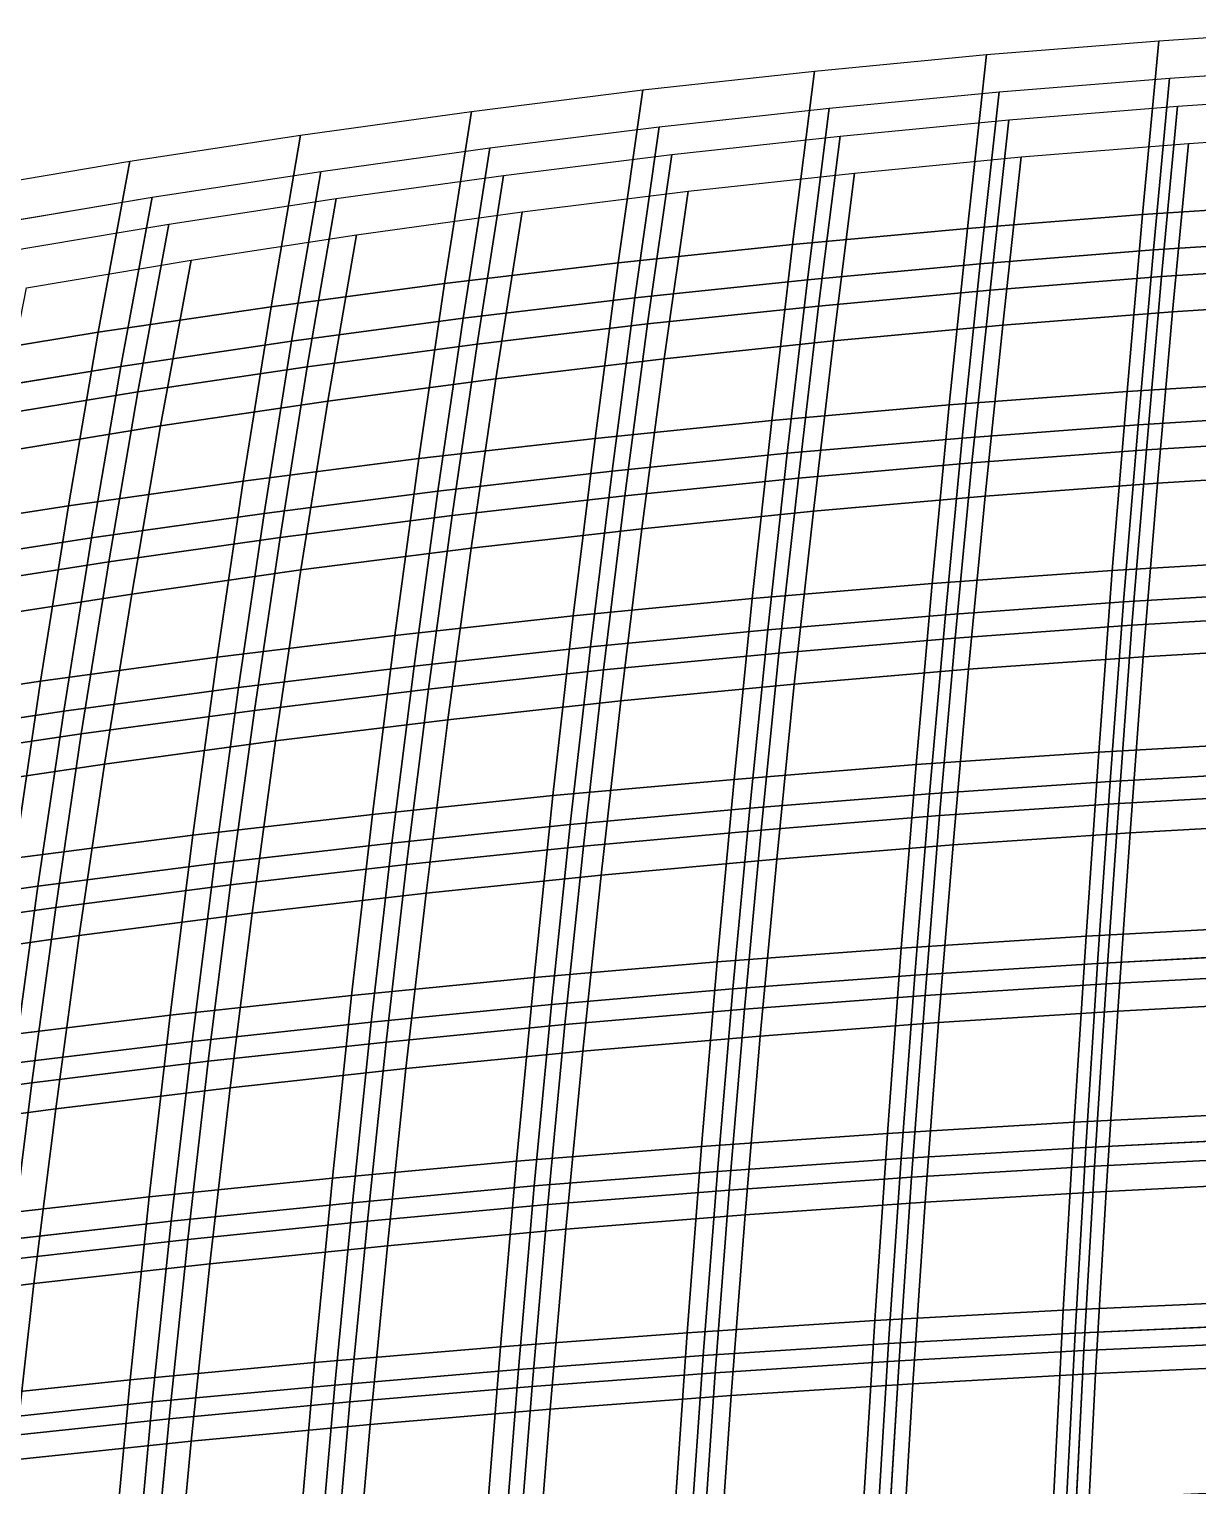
# Model space of a CAD drawing. Extents: x -19.1 to 22, y -19.1 to 19.9.
# Drawn here: x -11.25 to -4.93, y 10.13 to 18 of the extents above; entities that cross this region are included whole.
import ezdxf

# ---------------------------------------------------------------- set-up
doc = ezdxf.new("R2010")
doc.units = 0
for name, color, linetype in [('LOWERTENDONS', 7, 'CONTINUOUS'), ('TESTBASES', 7, 'CONTINUOUS'), ('UPPERTENDONS', 7, 'CONTINUOUS')]:
    doc.layers.add(name, color=color, linetype=linetype)

msp = doc.modelspace()

# ---------------------------------------------------------------- linework, layer by layer
at = {"layer": 'LOWERTENDONS'}
for p, q in [((-5.037, 17.586, 29.675), (-5.124, 16.664, 30.187)), ((-6.051, 16.591, 30.055), (-5.95, 17.512, 29.549)), ((-6.862, 17.424, 29.403), (-6.978, 16.505, 29.901)), ((-7.903, 16.408, 29.725), (-7.772, 17.325, 29.234)), ((-8.681, 17.211, 29.045), (-8.823, 16.299, 29.525)), ((-9.743, 16.176, 29.302), (-9.586, 17.086, 28.833)), ((-10.49, 16.947, 28.599), (-10.658, 16.041, 29.057)), ((-5.124, 16.664, 30.187), (-5.206, 15.727, 30.672)), ((-6.149, 15.657, 30.533), (-6.051, 16.591, 30.055)), ((-6.978, 16.505, 29.901), (-7.087, 15.575, 30.371)), ((-8.025, 15.479, 30.186), (-7.903, 16.408, 29.725)), ((-8.823, 16.299, 29.525), (-8.959, 15.372, 29.978)), ((-9.889, 15.253, 29.744), (-9.743, 16.176, 29.302)), ((-10.658, 16.041, 29.057), (-10.815, 15.122, 29.488)), ((-5.206, 15.727, 30.672), (-5.284, 14.779, 31.127)), ((-6.239, 14.71, 30.983), (-6.149, 15.657, 30.533)), ((-7.087, 15.575, 30.371), (-7.192, 14.629, 30.815)), ((-8.14, 14.538, 30.62), (-8.025, 15.479, 30.186)), ((-8.959, 15.372, 29.978), (-9.086, 14.434, 30.403)), ((-10.028, 14.318, 30.16), (-9.889, 15.253, 29.744)), ((-10.815, 15.122, 29.488), (-10.964, 14.192, 29.893)), ((-5.284, 14.779, 31.127), (-5.355, 13.816, 31.554)), ((-6.324, 13.75, 31.404), (-6.239, 14.71, 30.983)), ((-7.192, 14.629, 30.815), (-7.288, 13.672, 31.227)), ((-8.249, 13.585, 31.026), (-8.14, 14.538, 30.62)), ((-9.086, 14.434, 30.403), (-9.205, 13.485, 30.8)), ((-10.157, 13.375, 30.549), (-10.028, 14.318, 30.16)), ((-10.964, 14.192, 29.893), (-11.102, 13.254, 30.27)), ((-5.355, 13.816, 31.554), (-5.423, 12.84, 31.952)), ((-6.402, 12.778, 31.795), (-6.324, 13.75, 31.404)), ((-7.288, 13.672, 31.227), (-7.378, 12.704, 31.613)), ((-8.349, 12.621, 31.405), (-8.249, 13.585, 31.026)), ((-9.205, 13.485, 30.8), (-9.316, 12.526, 31.17)), ((-10.277, 12.422, 30.909), (-10.157, 13.375, 30.549)), ((-11.102, 13.254, 30.27), (-11.231, 12.305, 30.621)), ((-5.423, 12.84, 31.952), (-5.486, 11.854, 32.32)), ((-6.475, 11.795, 32.159), (-6.402, 12.778, 31.795)), ((-7.378, 12.704, 31.613), (-7.461, 11.726, 31.97)), ((-8.442, 11.648, 31.753), (-8.349, 12.621, 31.405)), ((-9.316, 12.526, 31.17), (-9.417, 11.558, 31.512)), ((-10.387, 11.458, 31.241), (-10.277, 12.422, 30.909)), ((-11.231, 12.305, 30.621), (-11.35, 11.35, 30.945)), ((-5.486, 11.854, 32.32), (-5.544, 10.859, 32.659)), ((-6.543, 10.803, 32.492), (-6.475, 11.795, 32.159)), ((-7.461, 11.726, 31.97), (-7.537, 10.738, 32.298)), ((-8.527, 10.664, 32.074), (-8.442, 11.648, 31.753)), ((-9.417, 11.558, 31.512), (-9.511, 10.58, 31.824)), ((-10.489, 10.489, 31.546), (-10.387, 11.458, 31.241)), ((-6.604, 9.801, 32.795), (-6.543, 10.803, 32.492)), ((-5.544, 10.859, 32.659), (-5.595, 9.852, 32.967)), ((-7.537, 10.738, 32.298), (-7.606, 9.742, 32.595)), ((-8.605, 9.673, 32.367), (-8.527, 10.664, 32.074)), ((-9.511, 10.58, 31.824), (-9.596, 9.596, 32.11)), ((-10.58, 9.511, 31.824), (-10.489, 10.489, 31.546))]:
    msp.add_line(p, q, dxfattribs=at)
at = {"layer": 'TESTBASES'}
for points in [[(-5.227, 16.999, 30.794), (-5.138, 17.939, 30.27), (-4.205, 18.002, 30.378), (-4.278, 17.061, 30.906)], [(-6.173, 16.925, 30.658), (-6.07, 17.864, 30.142), (-5.138, 17.939, 30.27), (-5.227, 16.999, 30.794)], [(-7.118, 16.837, 30.502), (-7, 17.774, 29.994), (-6.07, 17.864, 30.142), (-6.173, 16.925, 30.658)], [(-5.168, 16.808, 30.447), (-5.08, 17.737, 29.93), (-4.158, 17.799, 30.036), (-4.23, 16.869, 30.558)], [(-5.168, 16.808, 30.447), (-5.08, 17.737, 29.93), (-4.158, 17.799, 30.036), (-4.23, 16.869, 30.558)], [(-8.061, 16.738, 30.322), (-7.928, 17.673, 29.821), (-7, 17.774, 29.994), (-7.118, 16.837, 30.502)], [(-6.104, 16.734, 30.314), (-6.001, 17.663, 29.803), (-5.08, 17.737, 29.93), (-5.168, 16.808, 30.447)], [(-6.104, 16.734, 30.314), (-6.001, 17.663, 29.803), (-5.08, 17.737, 29.93), (-5.168, 16.808, 30.447)], [(-9, 16.626, 30.118), (-8.855, 17.557, 29.629), (-7.928, 17.673, 29.821), (-8.061, 16.738, 30.322)], [(-7.038, 16.647, 30.158), (-6.921, 17.574, 29.656), (-6.001, 17.663, 29.803), (-6.104, 16.734, 30.314)], [(-7.038, 16.647, 30.158), (-6.921, 17.574, 29.656), (-6.001, 17.663, 29.803), (-6.104, 16.734, 30.314)], [(-5.124, 16.664, 30.187), (-5.037, 17.586, 29.675), (-4.122, 17.647, 29.78), (-4.194, 16.725, 30.298)], [(-5.124, 16.664, 30.187), (-5.037, 17.586, 29.675), (-4.122, 17.647, 29.78), (-4.194, 16.725, 30.298)], [(-7.971, 16.549, 29.981), (-7.839, 17.474, 29.486), (-6.921, 17.574, 29.656), (-7.038, 16.647, 30.158)], [(-7.971, 16.549, 29.981), (-7.839, 17.474, 29.486), (-6.921, 17.574, 29.656), (-7.038, 16.647, 30.158)], [(-6.051, 16.591, 30.055), (-5.95, 17.512, 29.549), (-5.037, 17.586, 29.675), (-5.124, 16.664, 30.187)], [(-6.051, 16.591, 30.055), (-5.95, 17.512, 29.549), (-5.037, 17.586, 29.675), (-5.124, 16.664, 30.187)], [(-9.938, 16.5, 29.891), (-9.779, 17.429, 29.412), (-8.855, 17.557, 29.629), (-9, 16.626, 30.118)], [(-6.978, 16.505, 29.901), (-6.862, 17.424, 29.403), (-5.95, 17.512, 29.549), (-6.051, 16.591, 30.055)], [(-6.978, 16.505, 29.901), (-6.862, 17.424, 29.403), (-5.95, 17.512, 29.549), (-6.051, 16.591, 30.055)], [(-10.872, 16.363, 29.641), (-10.701, 17.288, 29.173), (-9.779, 17.429, 29.412), (-9.938, 16.5, 29.891)], [(-8.899, 16.439, 29.779), (-8.755, 17.36, 29.295), (-7.839, 17.474, 29.486), (-7.971, 16.549, 29.981)], [(-8.899, 16.439, 29.779), (-8.755, 17.36, 29.295), (-7.839, 17.474, 29.486), (-7.971, 16.549, 29.981)], [(-7.903, 16.408, 29.725), (-7.772, 17.325, 29.234), (-6.862, 17.424, 29.403), (-6.978, 16.505, 29.901)], [(-7.903, 16.408, 29.725), (-7.772, 17.325, 29.234), (-6.862, 17.424, 29.403), (-6.978, 16.505, 29.901)], [(-5.065, 16.473, 29.841), (-4.979, 17.384, 29.334), (-4.075, 17.445, 29.438), (-4.146, 16.533, 29.95)], [(-9.827, 16.315, 29.554), (-9.669, 17.233, 29.081), (-8.755, 17.36, 29.295), (-8.899, 16.439, 29.779)], [(-9.827, 16.315, 29.554), (-9.669, 17.233, 29.081), (-8.755, 17.36, 29.295), (-8.899, 16.439, 29.779)], [(-5.982, 16.401, 29.71), (-5.882, 17.311, 29.21), (-4.979, 17.384, 29.334), (-5.065, 16.473, 29.841)], [(-11.802, 16.211, 29.367), (-11.619, 17.134, 28.912), (-10.701, 17.288, 29.173), (-10.872, 16.363, 29.641)], [(-8.823, 16.299, 29.525), (-8.681, 17.211, 29.045), (-7.772, 17.325, 29.234), (-7.903, 16.408, 29.725)], [(-8.823, 16.299, 29.525), (-8.681, 17.211, 29.045), (-7.772, 17.325, 29.234), (-7.903, 16.408, 29.725)], [(-6.898, 16.316, 29.558), (-6.783, 17.224, 29.066), (-5.882, 17.311, 29.21), (-5.982, 16.401, 29.71)], [(-10.75, 16.179, 29.307), (-10.58, 17.093, 28.845), (-9.669, 17.233, 29.081), (-9.827, 16.315, 29.554)], [(-10.75, 16.179, 29.307), (-10.58, 17.093, 28.845), (-9.669, 17.233, 29.081), (-9.827, 16.315, 29.554)], [(-9.743, 16.176, 29.302), (-9.586, 17.086, 28.833), (-8.681, 17.211, 29.045), (-8.823, 16.299, 29.525)], [(-9.743, 16.176, 29.302), (-9.586, 17.086, 28.833), (-8.681, 17.211, 29.045), (-8.823, 16.299, 29.525)], [(-7.812, 16.22, 29.384), (-7.683, 17.126, 28.899), (-6.783, 17.224, 29.066), (-6.898, 16.316, 29.558)], [(-11.669, 16.029, 29.037), (-11.489, 16.941, 28.587), (-10.58, 17.093, 28.845), (-10.75, 16.179, 29.307)], [(-11.669, 16.029, 29.037), (-11.489, 16.941, 28.587), (-10.58, 17.093, 28.845), (-10.75, 16.179, 29.307)], [(-8.722, 16.112, 29.186), (-8.581, 17.014, 28.712), (-7.683, 17.126, 28.899), (-7.812, 16.22, 29.384)], [(-10.658, 16.041, 29.057), (-10.49, 16.947, 28.599), (-9.586, 17.086, 28.833), (-9.743, 16.176, 29.302)], [(-10.658, 16.041, 29.057), (-10.49, 16.947, 28.599), (-9.586, 17.086, 28.833), (-9.743, 16.176, 29.302)], [(-9.631, 15.99, 28.966), (-9.476, 16.89, 28.502), (-8.581, 17.014, 28.712), (-8.722, 16.112, 29.186)], [(-5.31, 16.043, 31.288), (-5.227, 16.999, 30.794), (-4.278, 17.061, 30.906), (-4.347, 16.103, 31.404)], [(-11.57, 15.892, 28.789), (-11.391, 16.797, 28.343), (-10.49, 16.947, 28.599), (-10.658, 16.041, 29.057)], [(-11.57, 15.892, 28.789), (-11.391, 16.797, 28.343), (-10.49, 16.947, 28.599), (-10.658, 16.041, 29.057)], [(-6.272, 15.971, 31.146), (-6.173, 16.925, 30.658), (-5.227, 16.999, 30.794), (-5.31, 16.043, 31.288)], [(-10.536, 15.857, 28.724), (-10.37, 16.753, 28.271), (-9.476, 16.89, 28.502), (-9.631, 15.99, 28.966)], [(-7.23, 15.887, 30.981), (-7.118, 16.837, 30.502), (-6.173, 16.925, 30.658), (-6.272, 15.971, 31.146)], [(-5.251, 15.863, 30.936), (-5.168, 16.808, 30.447), (-4.23, 16.869, 30.558), (-4.299, 15.922, 31.051)], [(-5.251, 15.863, 30.936), (-5.168, 16.808, 30.447), (-4.23, 16.869, 30.558), (-4.299, 15.922, 31.051)], [(-8.186, 15.789, 30.793), (-8.061, 16.738, 30.322), (-7.118, 16.837, 30.502), (-7.23, 15.887, 30.981)], [(-6.201, 15.791, 30.796), (-6.104, 16.734, 30.314), (-5.168, 16.808, 30.447), (-5.251, 15.863, 30.936)], [(-6.201, 15.791, 30.796), (-6.104, 16.734, 30.314), (-5.168, 16.808, 30.447), (-5.251, 15.863, 30.936)], [(-11.437, 15.71, 28.459), (-11.26, 16.604, 28.018), (-10.37, 16.753, 28.271), (-10.536, 15.857, 28.724)], [(-9.139, 15.681, 30.58), (-9, 16.626, 30.118), (-8.061, 16.738, 30.322), (-8.186, 15.789, 30.793)], [(-7.148, 15.709, 30.633), (-7.038, 16.647, 30.158), (-6.104, 16.734, 30.314), (-6.201, 15.791, 30.796)], [(-7.148, 15.709, 30.633), (-7.038, 16.647, 30.158), (-6.104, 16.734, 30.314), (-6.201, 15.791, 30.796)], [(-5.206, 15.727, 30.672), (-5.124, 16.664, 30.187), (-4.194, 16.725, 30.298), (-4.262, 15.786, 30.786)], [(-5.206, 15.727, 30.672), (-5.124, 16.664, 30.187), (-4.194, 16.725, 30.298), (-4.262, 15.786, 30.786)], [(-10.088, 15.559, 30.342), (-9.938, 16.5, 29.891), (-9, 16.626, 30.118), (-9.139, 15.681, 30.58)], [(-8.094, 15.612, 30.446), (-7.971, 16.549, 29.981), (-7.038, 16.647, 30.158), (-7.148, 15.709, 30.633)], [(-8.094, 15.612, 30.446), (-7.971, 16.549, 29.981), (-7.038, 16.647, 30.158), (-7.148, 15.709, 30.633)], [(-6.149, 15.657, 30.533), (-6.051, 16.591, 30.055), (-5.124, 16.664, 30.187), (-5.206, 15.727, 30.672)], [(-6.149, 15.657, 30.533), (-6.051, 16.591, 30.055), (-5.124, 16.664, 30.187), (-5.206, 15.727, 30.672)], [(-9.036, 15.505, 30.236), (-8.899, 16.439, 29.779), (-7.971, 16.549, 29.981), (-8.094, 15.612, 30.446)], [(-9.036, 15.505, 30.236), (-8.899, 16.439, 29.779), (-7.971, 16.549, 29.981), (-8.094, 15.612, 30.446)], [(-7.087, 15.575, 30.371), (-6.978, 16.505, 29.901), (-6.051, 16.591, 30.055), (-6.149, 15.657, 30.533)], [(-7.087, 15.575, 30.371), (-6.978, 16.505, 29.901), (-6.051, 16.591, 30.055), (-6.149, 15.657, 30.533)], [(-11.032, 15.425, 30.081), (-10.872, 16.363, 29.641), (-9.938, 16.5, 29.891), (-10.088, 15.559, 30.342)], [(-8.025, 15.479, 30.186), (-7.903, 16.408, 29.725), (-6.978, 16.505, 29.901), (-7.087, 15.575, 30.371)], [(-8.025, 15.479, 30.186), (-7.903, 16.408, 29.725), (-6.978, 16.505, 29.901), (-7.087, 15.575, 30.371)], [(-6.078, 15.477, 30.183), (-5.982, 16.401, 29.71), (-5.065, 16.473, 29.841), (-5.146, 15.547, 30.32)], [(-5.146, 15.547, 30.32), (-5.065, 16.473, 29.841), (-4.146, 16.533, 29.95), (-4.213, 15.605, 30.433)], [(-9.975, 15.384, 30), (-9.827, 16.315, 29.554), (-8.899, 16.439, 29.779), (-9.036, 15.505, 30.236)], [(-9.975, 15.384, 30), (-9.827, 16.315, 29.554), (-8.899, 16.439, 29.779), (-9.036, 15.505, 30.236)], [(-8.959, 15.372, 29.978), (-8.823, 16.299, 29.525), (-7.903, 16.408, 29.725), (-8.025, 15.479, 30.186)], [(-8.959, 15.372, 29.978), (-8.823, 16.299, 29.525), (-7.903, 16.408, 29.725), (-8.025, 15.479, 30.186)], [(-7.006, 15.396, 30.023), (-6.898, 16.316, 29.558), (-5.982, 16.401, 29.71), (-6.078, 15.477, 30.183)], [(-11.973, 15.279, 29.795), (-11.802, 16.211, 29.367), (-10.872, 16.363, 29.641), (-11.032, 15.425, 30.081)], [(-10.908, 15.252, 29.742), (-10.75, 16.179, 29.307), (-9.827, 16.315, 29.554), (-9.975, 15.384, 30)], [(-10.908, 15.252, 29.742), (-10.75, 16.179, 29.307), (-9.827, 16.315, 29.554), (-9.975, 15.384, 30)], [(-7.933, 15.301, 29.84), (-7.812, 16.22, 29.384), (-6.898, 16.316, 29.558), (-7.006, 15.396, 30.023)], [(-9.889, 15.253, 29.744), (-9.743, 16.176, 29.302), (-8.823, 16.299, 29.525), (-8.959, 15.372, 29.978)], [(-9.889, 15.253, 29.744), (-9.743, 16.176, 29.302), (-8.823, 16.299, 29.525), (-8.959, 15.372, 29.978)], [(-11.839, 15.107, 29.46), (-11.669, 16.029, 29.037), (-10.75, 16.179, 29.307), (-10.908, 15.252, 29.742)], [(-11.839, 15.107, 29.46), (-11.669, 16.029, 29.037), (-10.75, 16.179, 29.307), (-10.908, 15.252, 29.742)], [(-10.815, 15.122, 29.488), (-10.658, 16.041, 29.057), (-9.743, 16.176, 29.302), (-9.889, 15.253, 29.744)], [(-10.815, 15.122, 29.488), (-10.658, 16.041, 29.057), (-9.743, 16.176, 29.302), (-9.889, 15.253, 29.744)], [(-8.856, 15.196, 29.634), (-8.722, 16.112, 29.186), (-7.812, 16.22, 29.384), (-7.933, 15.301, 29.84)], [(-9.776, 15.078, 29.403), (-9.631, 15.99, 28.966), (-8.722, 16.112, 29.186), (-8.856, 15.196, 29.634)], [(-4.412, 15.133, 31.875), (-5.39, 15.075, 31.752), (-5.31, 16.043, 31.288), (-4.347, 16.103, 31.404)], [(-11.738, 14.978, 29.208), (-11.57, 15.892, 28.789), (-10.658, 16.041, 29.057), (-10.815, 15.122, 29.488)], [(-11.738, 14.978, 29.208), (-11.57, 15.892, 28.789), (-10.658, 16.041, 29.057), (-10.815, 15.122, 29.488)], [(-10.691, 14.948, 29.15), (-10.536, 15.857, 28.724), (-9.631, 15.99, 28.966), (-9.776, 15.078, 29.403)], [(-5.39, 15.075, 31.752), (-6.364, 15.005, 31.605), (-6.272, 15.971, 31.146), (-5.31, 16.043, 31.288)], [(-6.364, 15.005, 31.605), (-7.336, 14.923, 31.433), (-7.23, 15.887, 30.981), (-6.272, 15.971, 31.146)], [(-4.363, 14.963, 31.516), (-5.329, 14.906, 31.395), (-5.251, 15.863, 30.936), (-4.299, 15.922, 31.051)], [(-4.363, 14.963, 31.516), (-5.329, 14.906, 31.395), (-5.251, 15.863, 30.936), (-4.299, 15.922, 31.051)], [(-11.603, 14.806, 28.873), (-11.437, 15.71, 28.459), (-10.536, 15.857, 28.724), (-10.691, 14.948, 29.15)], [(-7.336, 14.923, 31.433), (-8.304, 14.83, 31.235), (-8.186, 15.789, 30.793), (-7.23, 15.887, 30.981)], [(-5.329, 14.906, 31.395), (-6.292, 14.836, 31.249), (-6.201, 15.791, 30.796), (-5.251, 15.863, 30.936)], [(-5.329, 14.906, 31.395), (-6.292, 14.836, 31.249), (-6.201, 15.791, 30.796), (-5.251, 15.863, 30.936)], [(-8.304, 14.83, 31.235), (-9.269, 14.723, 31.013), (-9.139, 15.681, 30.58), (-8.186, 15.789, 30.793)], [(-6.292, 14.836, 31.249), (-7.253, 14.755, 31.08), (-7.148, 15.709, 30.633), (-6.201, 15.791, 30.796)], [(-6.292, 14.836, 31.249), (-7.253, 14.755, 31.08), (-7.148, 15.709, 30.633), (-6.201, 15.791, 30.796)], [(-4.326, 14.835, 31.248), (-5.284, 14.779, 31.127), (-5.206, 15.727, 30.672), (-4.262, 15.786, 30.786)], [(-4.326, 14.835, 31.248), (-5.284, 14.779, 31.127), (-5.206, 15.727, 30.672), (-4.262, 15.786, 30.786)], [(-9.269, 14.723, 31.013), (-10.229, 14.606, 30.766), (-10.088, 15.559, 30.342), (-9.139, 15.681, 30.58)], [(-7.253, 14.755, 31.08), (-8.21, 14.663, 30.884), (-8.094, 15.612, 30.446), (-7.148, 15.709, 30.633)], [(-7.253, 14.755, 31.08), (-8.21, 14.663, 30.884), (-8.094, 15.612, 30.446), (-7.148, 15.709, 30.633)], [(-5.284, 14.779, 31.127), (-6.239, 14.71, 30.983), (-6.149, 15.657, 30.533), (-5.206, 15.727, 30.672)], [(-5.284, 14.779, 31.127), (-6.239, 14.71, 30.983), (-6.149, 15.657, 30.533), (-5.206, 15.727, 30.672)], [(-8.21, 14.663, 30.884), (-9.164, 14.558, 30.664), (-9.036, 15.505, 30.236), (-8.094, 15.612, 30.446)], [(-8.21, 14.663, 30.884), (-9.164, 14.558, 30.664), (-9.036, 15.505, 30.236), (-8.094, 15.612, 30.446)], [(-6.239, 14.71, 30.983), (-7.192, 14.629, 30.815), (-7.087, 15.575, 30.371), (-6.149, 15.657, 30.533)], [(-6.239, 14.71, 30.983), (-7.192, 14.629, 30.815), (-7.087, 15.575, 30.371), (-6.149, 15.657, 30.533)], [(-4.276, 14.665, 30.889), (-5.223, 14.609, 30.77), (-5.146, 15.547, 30.32), (-4.213, 15.605, 30.433)], [(-10.229, 14.606, 30.766), (-11.184, 14.477, 30.493), (-11.032, 15.425, 30.081), (-10.088, 15.559, 30.342)], [(-7.192, 14.629, 30.815), (-8.14, 14.538, 30.62), (-8.025, 15.479, 30.186), (-7.087, 15.575, 30.371)], [(-7.192, 14.629, 30.815), (-8.14, 14.538, 30.62), (-8.025, 15.479, 30.186), (-7.087, 15.575, 30.371)], [(-5.223, 14.609, 30.77), (-6.167, 14.541, 30.627), (-6.078, 15.477, 30.183), (-5.146, 15.547, 30.32)], [(-9.164, 14.558, 30.664), (-10.114, 14.442, 30.42), (-9.975, 15.384, 30), (-9.036, 15.505, 30.236)], [(-9.164, 14.558, 30.664), (-10.114, 14.442, 30.42), (-9.975, 15.384, 30), (-9.036, 15.505, 30.236)], [(-8.14, 14.538, 30.62), (-9.086, 14.434, 30.403), (-8.959, 15.372, 29.978), (-8.025, 15.479, 30.186)], [(-8.14, 14.538, 30.62), (-9.086, 14.434, 30.403), (-8.959, 15.372, 29.978), (-8.025, 15.479, 30.186)], [(-6.167, 14.541, 30.627), (-7.109, 14.461, 30.461), (-7.006, 15.396, 30.023), (-6.078, 15.477, 30.183)], [(-11.184, 14.477, 30.493), (-12.134, 14.335, 30.195), (-11.973, 15.279, 29.795), (-11.032, 15.425, 30.081)], [(-10.114, 14.442, 30.42), (-11.058, 14.314, 30.15), (-10.908, 15.252, 29.742), (-9.975, 15.384, 30)], [(-10.114, 14.442, 30.42), (-11.058, 14.314, 30.15), (-10.908, 15.252, 29.742), (-9.975, 15.384, 30)], [(-9.086, 14.434, 30.403), (-10.028, 14.318, 30.16), (-9.889, 15.253, 29.744), (-8.959, 15.372, 29.978)], [(-9.086, 14.434, 30.403), (-10.028, 14.318, 30.16), (-9.889, 15.253, 29.744), (-8.959, 15.372, 29.978)], [(-7.109, 14.461, 30.461), (-8.047, 14.371, 30.269), (-7.933, 15.301, 29.84), (-7.006, 15.396, 30.023)], [(-8.047, 14.371, 30.269), (-8.982, 14.268, 30.054), (-8.856, 15.196, 29.634), (-7.933, 15.301, 29.84)], [(-11.058, 14.314, 30.15), (-11.998, 14.174, 29.855), (-11.839, 15.107, 29.46), (-10.908, 15.252, 29.742)], [(-11.058, 14.314, 30.15), (-11.998, 14.174, 29.855), (-11.839, 15.107, 29.46), (-10.908, 15.252, 29.742)], [(-10.028, 14.318, 30.16), (-10.964, 14.192, 29.893), (-10.815, 15.122, 29.488), (-9.889, 15.253, 29.744)], [(-10.028, 14.318, 30.16), (-10.964, 14.192, 29.893), (-10.815, 15.122, 29.488), (-9.889, 15.253, 29.744)], [(-10.964, 14.192, 29.893), (-11.895, 14.053, 29.601), (-11.738, 14.978, 29.208), (-10.815, 15.122, 29.488)], [(-10.964, 14.192, 29.893), (-11.895, 14.053, 29.601), (-11.738, 14.978, 29.208), (-10.815, 15.122, 29.488)], [(-8.982, 14.268, 30.054), (-9.913, 14.154, 29.814), (-9.776, 15.078, 29.403), (-8.856, 15.196, 29.634)], [(-5.463, 14.093, 32.188), (-5.39, 15.075, 31.752), (-4.412, 15.133, 31.875), (-4.473, 14.149, 32.316)], [(-9.913, 14.154, 29.814), (-10.838, 14.029, 29.55), (-10.691, 14.948, 29.15), (-9.776, 15.078, 29.403)], [(-6.451, 14.026, 32.035), (-6.364, 15.005, 31.605), (-5.39, 15.075, 31.752), (-5.463, 14.093, 32.188)], [(-7.434, 13.946, 31.854), (-7.336, 14.923, 31.433), (-6.364, 15.005, 31.605), (-6.451, 14.026, 32.035)], [(-10.838, 14.029, 29.55), (-11.759, 13.892, 29.261), (-11.603, 14.806, 28.873), (-10.691, 14.948, 29.15)], [(-8.414, 13.858, 31.649), (-8.304, 14.83, 31.235), (-7.336, 14.923, 31.433), (-7.434, 13.946, 31.854)], [(-6.378, 13.868, 31.675), (-6.292, 14.836, 31.249), (-5.329, 14.906, 31.395), (-5.402, 13.934, 31.826)], [(-6.378, 13.868, 31.675), (-6.292, 14.836, 31.249), (-5.329, 14.906, 31.395), (-5.402, 13.934, 31.826)], [(-5.402, 13.934, 31.826), (-5.329, 14.906, 31.395), (-4.363, 14.963, 31.516), (-4.423, 13.99, 31.952)], [(-5.402, 13.934, 31.826), (-5.329, 14.906, 31.395), (-4.363, 14.963, 31.516), (-4.423, 13.99, 31.952)], [(-9.389, 13.756, 31.419), (-9.269, 14.723, 31.013), (-8.304, 14.83, 31.235), (-8.414, 13.858, 31.649)], [(-7.35, 13.79, 31.496), (-7.253, 14.755, 31.08), (-6.292, 14.836, 31.249), (-6.378, 13.868, 31.675)], [(-7.35, 13.79, 31.496), (-7.253, 14.755, 31.08), (-6.292, 14.836, 31.249), (-6.378, 13.868, 31.675)], [(-5.355, 13.816, 31.554), (-5.284, 14.779, 31.127), (-4.326, 14.835, 31.248), (-4.385, 13.87, 31.68)], [(-5.355, 13.816, 31.554), (-5.284, 14.779, 31.127), (-4.326, 14.835, 31.248), (-4.385, 13.87, 31.68)], [(-8.32, 13.702, 31.293), (-8.21, 14.663, 30.884), (-7.253, 14.755, 31.08), (-7.35, 13.79, 31.496)], [(-8.32, 13.702, 31.293), (-8.21, 14.663, 30.884), (-7.253, 14.755, 31.08), (-7.35, 13.79, 31.496)], [(-6.324, 13.75, 31.404), (-6.239, 14.71, 30.983), (-5.284, 14.779, 31.127), (-5.355, 13.816, 31.554)], [(-6.324, 13.75, 31.404), (-6.239, 14.71, 30.983), (-5.284, 14.779, 31.127), (-5.355, 13.816, 31.554)], [(-10.36, 13.644, 31.162), (-10.229, 14.606, 30.766), (-9.269, 14.723, 31.013), (-9.389, 13.756, 31.419)], [(-9.284, 13.601, 31.065), (-9.164, 14.558, 30.664), (-8.21, 14.663, 30.884), (-8.32, 13.702, 31.293)], [(-9.284, 13.601, 31.065), (-9.164, 14.558, 30.664), (-8.21, 14.663, 30.884), (-8.32, 13.702, 31.293)], [(-7.288, 13.672, 31.227), (-7.192, 14.629, 30.815), (-6.239, 14.71, 30.983), (-6.324, 13.75, 31.404)], [(-7.288, 13.672, 31.227), (-7.192, 14.629, 30.815), (-6.239, 14.71, 30.983), (-6.324, 13.75, 31.404)], [(-5.294, 13.657, 31.192), (-5.223, 14.609, 30.77), (-4.276, 14.665, 30.889), (-4.335, 13.711, 31.316)], [(-11.325, 13.52, 30.878), (-11.184, 14.477, 30.493), (-10.229, 14.606, 30.766), (-10.36, 13.644, 31.162)], [(-8.249, 13.585, 31.026), (-8.14, 14.538, 30.62), (-7.192, 14.629, 30.815), (-7.288, 13.672, 31.227)], [(-8.249, 13.585, 31.026), (-8.14, 14.538, 30.62), (-7.192, 14.629, 30.815), (-7.288, 13.672, 31.227)], [(-6.251, 13.592, 31.044), (-6.167, 14.541, 30.627), (-5.223, 14.609, 30.77), (-5.294, 13.657, 31.192)], [(-10.244, 13.491, 30.811), (-10.114, 14.442, 30.42), (-9.164, 14.558, 30.664), (-9.284, 13.601, 31.065)], [(-10.244, 13.491, 30.811), (-10.114, 14.442, 30.42), (-9.164, 14.558, 30.664), (-9.284, 13.601, 31.065)], [(-9.205, 13.485, 30.8), (-9.086, 14.434, 30.403), (-8.14, 14.538, 30.62), (-8.249, 13.585, 31.026)], [(-9.205, 13.485, 30.8), (-9.086, 14.434, 30.403), (-8.14, 14.538, 30.62), (-8.249, 13.585, 31.026)], [(-7.204, 13.515, 30.869), (-7.109, 14.461, 30.461), (-6.167, 14.541, 30.627), (-6.251, 13.592, 31.044)], [(-12.284, 13.384, 30.57), (-12.134, 14.335, 30.195), (-11.184, 14.477, 30.493), (-11.325, 13.52, 30.878)], [(-11.198, 13.368, 30.531), (-11.058, 14.314, 30.15), (-10.114, 14.442, 30.42), (-10.244, 13.491, 30.811)], [(-11.198, 13.368, 30.531), (-11.058, 14.314, 30.15), (-10.114, 14.442, 30.42), (-10.244, 13.491, 30.811)], [(-10.157, 13.375, 30.549), (-10.028, 14.318, 30.16), (-9.086, 14.434, 30.403), (-9.205, 13.485, 30.8)], [(-10.157, 13.375, 30.549), (-10.028, 14.318, 30.16), (-9.086, 14.434, 30.403), (-9.205, 13.485, 30.8)], [(-8.154, 13.429, 30.67), (-8.047, 14.371, 30.269), (-7.109, 14.461, 30.461), (-7.204, 13.515, 30.869)], [(-9.099, 13.33, 30.447), (-8.982, 14.268, 30.054), (-8.047, 14.371, 30.269), (-8.154, 13.429, 30.67)], [(-12.146, 13.233, 30.226), (-11.998, 14.174, 29.855), (-11.058, 14.314, 30.15), (-11.198, 13.368, 30.531)], [(-12.146, 13.233, 30.226), (-11.998, 14.174, 29.855), (-11.058, 14.314, 30.15), (-11.198, 13.368, 30.531)], [(-11.102, 13.254, 30.27), (-10.964, 14.192, 29.893), (-10.028, 14.318, 30.16), (-10.157, 13.375, 30.549)], [(-11.102, 13.254, 30.27), (-10.964, 14.192, 29.893), (-10.028, 14.318, 30.16), (-10.157, 13.375, 30.549)], [(-10.04, 13.222, 30.198), (-9.913, 14.154, 29.814), (-8.982, 14.268, 30.054), (-9.099, 13.33, 30.447)], [(-12.042, 13.121, 29.968), (-11.895, 14.053, 29.601), (-10.964, 14.192, 29.893), (-11.102, 13.254, 30.27)], [(-12.042, 13.121, 29.968), (-11.895, 14.053, 29.601), (-10.964, 14.192, 29.893), (-11.102, 13.254, 30.27)], [(-10.975, 13.102, 29.923), (-10.838, 14.029, 29.55), (-9.913, 14.154, 29.814), (-10.04, 13.222, 30.198)], [(-4.53, 13.152, 32.726), (-5.532, 13.098, 32.593), (-5.463, 14.093, 32.188), (-4.473, 14.149, 32.316)], [(-11.904, 12.97, 29.624), (-11.759, 13.892, 29.261), (-10.838, 14.029, 29.55), (-10.975, 13.102, 29.923)], [(-6.531, 13.034, 32.433), (-7.526, 12.959, 32.248), (-7.434, 13.946, 31.854), (-6.451, 14.026, 32.035)], [(-5.532, 13.098, 32.593), (-6.531, 13.034, 32.433), (-6.451, 14.026, 32.035), (-5.463, 14.093, 32.188)], [(-7.526, 12.959, 32.248), (-8.516, 12.874, 32.036), (-8.414, 13.858, 31.649), (-7.434, 13.946, 31.854)], [(-4.479, 13.004, 32.358), (-5.47, 12.951, 32.227), (-5.402, 13.934, 31.826), (-4.423, 13.99, 31.952)], [(-4.479, 13.004, 32.358), (-5.47, 12.951, 32.227), (-5.402, 13.934, 31.826), (-4.423, 13.99, 31.952)], [(-6.458, 12.888, 32.068), (-7.441, 12.813, 31.885), (-7.35, 13.79, 31.496), (-6.378, 13.868, 31.675)], [(-6.458, 12.888, 32.068), (-7.441, 12.813, 31.885), (-7.35, 13.79, 31.496), (-6.378, 13.868, 31.675)], [(-5.47, 12.951, 32.227), (-6.458, 12.888, 32.068), (-6.378, 13.868, 31.675), (-5.402, 13.934, 31.826)], [(-5.47, 12.951, 32.227), (-6.458, 12.888, 32.068), (-6.378, 13.868, 31.675), (-5.402, 13.934, 31.826)], [(-4.441, 12.893, 32.082), (-5.423, 12.84, 31.952), (-5.355, 13.816, 31.554), (-4.385, 13.87, 31.68)], [(-4.441, 12.893, 32.082), (-5.423, 12.84, 31.952), (-5.355, 13.816, 31.554), (-4.385, 13.87, 31.68)], [(-8.516, 12.874, 32.036), (-9.503, 12.777, 31.796), (-9.389, 13.756, 31.419), (-8.414, 13.858, 31.649)], [(-7.441, 12.813, 31.885), (-8.421, 12.729, 31.676), (-8.32, 13.702, 31.293), (-7.35, 13.79, 31.496)], [(-7.441, 12.813, 31.885), (-8.421, 12.729, 31.676), (-8.32, 13.702, 31.293), (-7.35, 13.79, 31.496)], [(-5.423, 12.84, 31.952), (-6.402, 12.778, 31.795), (-6.324, 13.75, 31.404), (-5.355, 13.816, 31.554)], [(-5.423, 12.84, 31.952), (-6.402, 12.778, 31.795), (-6.324, 13.75, 31.404), (-5.355, 13.816, 31.554)], [(-9.503, 12.777, 31.796), (-10.483, 12.671, 31.529), (-10.36, 13.644, 31.162), (-9.389, 13.756, 31.419)], [(-6.402, 12.778, 31.795), (-7.378, 12.704, 31.613), (-7.288, 13.672, 31.227), (-6.324, 13.75, 31.404)], [(-6.402, 12.778, 31.795), (-7.378, 12.704, 31.613), (-7.288, 13.672, 31.227), (-6.324, 13.75, 31.404)], [(-4.39, 12.745, 31.714), (-5.361, 12.693, 31.585), (-5.294, 13.657, 31.192), (-4.335, 13.711, 31.316)], [(-10.483, 12.671, 31.529), (-11.456, 12.552, 31.236), (-11.325, 13.52, 30.878), (-10.36, 13.644, 31.162)], [(-8.421, 12.729, 31.676), (-9.396, 12.634, 31.438), (-9.284, 13.601, 31.065), (-8.32, 13.702, 31.293)], [(-8.421, 12.729, 31.676), (-9.396, 12.634, 31.438), (-9.284, 13.601, 31.065), (-8.32, 13.702, 31.293)], [(-7.378, 12.704, 31.613), (-8.349, 12.621, 31.405), (-8.249, 13.585, 31.026), (-7.288, 13.672, 31.227)], [(-7.378, 12.704, 31.613), (-8.349, 12.621, 31.405), (-8.249, 13.585, 31.026), (-7.288, 13.672, 31.227)], [(-5.361, 12.693, 31.585), (-6.329, 12.631, 31.43), (-6.251, 13.592, 31.044), (-5.294, 13.657, 31.192)], [(-9.396, 12.634, 31.438), (-10.365, 12.528, 31.175), (-10.244, 13.491, 30.811), (-9.284, 13.601, 31.065)], [(-9.396, 12.634, 31.438), (-10.365, 12.528, 31.175), (-10.244, 13.491, 30.811), (-9.284, 13.601, 31.065)], [(-8.349, 12.621, 31.405), (-9.316, 12.526, 31.17), (-9.205, 13.485, 30.8), (-8.249, 13.585, 31.026)], [(-8.349, 12.621, 31.405), (-9.316, 12.526, 31.17), (-9.205, 13.485, 30.8), (-8.249, 13.585, 31.026)], [(-6.329, 12.631, 31.43), (-7.293, 12.558, 31.25), (-7.204, 13.515, 30.869), (-6.251, 13.592, 31.044)], [(-10.365, 12.528, 31.175), (-11.328, 12.411, 30.885), (-11.198, 13.368, 30.531), (-10.244, 13.491, 30.811)], [(-10.365, 12.528, 31.175), (-11.328, 12.411, 30.885), (-11.198, 13.368, 30.531), (-10.244, 13.491, 30.811)], [(-9.316, 12.526, 31.17), (-10.277, 12.422, 30.909), (-10.157, 13.375, 30.549), (-9.205, 13.485, 30.8)], [(-9.316, 12.526, 31.17), (-10.277, 12.422, 30.909), (-10.157, 13.375, 30.549), (-9.205, 13.485, 30.8)], [(-7.293, 12.558, 31.25), (-8.253, 12.476, 31.045), (-8.154, 13.429, 30.67), (-7.204, 13.515, 30.869)], [(-8.253, 12.476, 31.045), (-9.209, 12.382, 30.812), (-9.099, 13.33, 30.447), (-8.154, 13.429, 30.67)], [(-11.328, 12.411, 30.885), (-12.285, 12.285, 30.569), (-12.146, 13.233, 30.226), (-11.198, 13.368, 30.531)], [(-11.328, 12.411, 30.885), (-12.285, 12.285, 30.569), (-12.146, 13.233, 30.226), (-11.198, 13.368, 30.531)], [(-10.277, 12.422, 30.909), (-11.231, 12.305, 30.621), (-11.102, 13.254, 30.27), (-10.157, 13.375, 30.549)], [(-10.277, 12.422, 30.909), (-11.231, 12.305, 30.621), (-11.102, 13.254, 30.27), (-10.157, 13.375, 30.549)], [(-9.209, 12.382, 30.812), (-10.159, 12.279, 30.554), (-10.04, 13.222, 30.198), (-9.099, 13.33, 30.447)], [(-11.231, 12.305, 30.621), (-12.18, 12.18, 30.308), (-12.042, 13.121, 29.968), (-11.102, 13.254, 30.27)], [(-11.231, 12.305, 30.621), (-12.18, 12.18, 30.308), (-12.042, 13.121, 29.968), (-11.102, 13.254, 30.27)], [(-10.159, 12.279, 30.554), (-11.102, 12.164, 30.27), (-10.975, 13.102, 29.923), (-10.04, 13.222, 30.198)], [(-11.102, 12.164, 30.27), (-12.04, 12.04, 29.96), (-11.904, 12.97, 29.624), (-10.975, 13.102, 29.923)], [(-6.605, 12.032, 32.805), (-6.531, 13.034, 32.433), (-5.532, 13.098, 32.593), (-5.596, 12.092, 32.969)], [(-5.596, 12.092, 32.969), (-5.532, 13.098, 32.593), (-4.53, 13.152, 32.726), (-4.583, 12.144, 33.106)], [(-7.61, 11.961, 32.612), (-7.526, 12.959, 32.248), (-6.531, 13.034, 32.433), (-6.605, 12.032, 32.805)], [(-5.533, 11.956, 32.598), (-5.47, 12.951, 32.227), (-4.479, 13.004, 32.358), (-4.531, 12.007, 32.734)], [(-5.533, 11.956, 32.598), (-5.47, 12.951, 32.227), (-4.479, 13.004, 32.358), (-4.531, 12.007, 32.734)], [(-8.611, 11.882, 32.391), (-8.516, 12.874, 32.036), (-7.526, 12.959, 32.248), (-7.61, 11.961, 32.612)], [(-6.531, 11.897, 32.436), (-6.458, 12.888, 32.068), (-5.47, 12.951, 32.227), (-5.533, 11.956, 32.598)], [(-6.531, 11.897, 32.436), (-6.458, 12.888, 32.068), (-5.47, 12.951, 32.227), (-5.533, 11.956, 32.598)], [(-9.606, 11.79, 32.144), (-9.503, 12.777, 31.796), (-8.516, 12.874, 32.036), (-8.611, 11.882, 32.391)], [(-7.525, 11.826, 32.245), (-7.441, 12.813, 31.885), (-6.458, 12.888, 32.068), (-6.531, 11.897, 32.436)], [(-7.525, 11.826, 32.245), (-7.441, 12.813, 31.885), (-6.458, 12.888, 32.068), (-6.531, 11.897, 32.436)], [(-6.475, 11.795, 32.159), (-6.402, 12.778, 31.795), (-5.423, 12.84, 31.952), (-5.486, 11.854, 32.32)], [(-6.475, 11.795, 32.159), (-6.402, 12.778, 31.795), (-5.423, 12.84, 31.952), (-5.486, 11.854, 32.32)], [(-5.486, 11.854, 32.32), (-5.423, 12.84, 31.952), (-4.441, 12.893, 32.082), (-4.493, 11.905, 32.454)], [(-5.486, 11.854, 32.32), (-5.423, 12.84, 31.952), (-4.441, 12.893, 32.082), (-4.493, 11.905, 32.454)], [(-10.596, 11.689, 31.869), (-10.483, 12.671, 31.529), (-9.503, 12.777, 31.796), (-9.606, 11.79, 32.144)], [(-8.515, 11.748, 32.027), (-8.421, 12.729, 31.676), (-7.441, 12.813, 31.885), (-7.525, 11.826, 32.245)], [(-8.515, 11.748, 32.027), (-8.421, 12.729, 31.676), (-7.441, 12.813, 31.885), (-7.525, 11.826, 32.245)], [(-7.461, 11.726, 31.97), (-7.378, 12.704, 31.613), (-6.402, 12.778, 31.795), (-6.475, 11.795, 32.159)], [(-7.461, 11.726, 31.97), (-7.378, 12.704, 31.613), (-6.402, 12.778, 31.795), (-6.475, 11.795, 32.159)], [(-9.498, 11.657, 31.783), (-9.396, 12.634, 31.438), (-8.421, 12.729, 31.676), (-8.515, 11.748, 32.027)], [(-9.498, 11.657, 31.783), (-9.396, 12.634, 31.438), (-8.421, 12.729, 31.676), (-8.515, 11.748, 32.027)], [(-8.442, 11.648, 31.753), (-8.349, 12.621, 31.405), (-7.378, 12.704, 31.613), (-7.461, 11.726, 31.97)], [(-8.442, 11.648, 31.753), (-8.349, 12.621, 31.405), (-7.378, 12.704, 31.613), (-7.461, 11.726, 31.97)], [(-6.401, 11.66, 31.79), (-6.329, 12.631, 31.43), (-5.361, 12.693, 31.585), (-5.423, 11.718, 31.949)], [(-5.423, 11.718, 31.949), (-5.361, 12.693, 31.585), (-4.39, 12.745, 31.714), (-4.441, 11.768, 32.082)], [(-11.578, 11.578, 31.566), (-11.456, 12.552, 31.236), (-10.483, 12.671, 31.529), (-10.596, 11.689, 31.869)], [(-10.477, 11.557, 31.51), (-10.365, 12.528, 31.175), (-9.396, 12.634, 31.438), (-9.498, 11.657, 31.783)], [(-10.477, 11.557, 31.51), (-10.365, 12.528, 31.175), (-9.396, 12.634, 31.438), (-9.498, 11.657, 31.783)], [(-9.417, 11.558, 31.512), (-9.316, 12.526, 31.17), (-8.349, 12.621, 31.405), (-8.442, 11.648, 31.753)], [(-9.417, 11.558, 31.512), (-9.316, 12.526, 31.17), (-8.349, 12.621, 31.405), (-8.442, 11.648, 31.753)], [(-7.375, 11.591, 31.603), (-7.293, 12.558, 31.25), (-6.329, 12.631, 31.43), (-6.401, 11.66, 31.79)], [(-11.448, 11.448, 31.211), (-11.328, 12.411, 30.885), (-10.365, 12.528, 31.175), (-10.477, 11.557, 31.51)], [(-11.448, 11.448, 31.211), (-11.328, 12.411, 30.885), (-10.365, 12.528, 31.175), (-10.477, 11.557, 31.51)], [(-10.387, 11.458, 31.241), (-10.277, 12.422, 30.909), (-9.316, 12.526, 31.17), (-9.417, 11.558, 31.512)], [(-10.387, 11.458, 31.241), (-10.277, 12.422, 30.909), (-9.316, 12.526, 31.17), (-9.417, 11.558, 31.512)], [(-8.345, 11.514, 31.389), (-8.253, 12.476, 31.045), (-7.293, 12.558, 31.25), (-7.375, 11.591, 31.603)], [(-9.309, 11.425, 31.15), (-9.209, 12.382, 30.812), (-8.253, 12.476, 31.045), (-8.345, 11.514, 31.389)], [(-11.35, 11.35, 30.945), (-11.231, 12.305, 30.621), (-10.277, 12.422, 30.909), (-10.387, 11.458, 31.241)], [(-11.35, 11.35, 30.945), (-11.231, 12.305, 30.621), (-10.277, 12.422, 30.909), (-10.387, 11.458, 31.241)], [(-10.268, 11.327, 30.883), (-10.159, 12.279, 30.554), (-9.209, 12.382, 30.812), (-9.309, 11.425, 31.15)], [(-12.305, 11.231, 30.621), (-12.18, 12.18, 30.308), (-11.231, 12.305, 30.621), (-11.35, 11.35, 30.945)], [(-12.305, 11.231, 30.621), (-12.18, 12.18, 30.308), (-11.231, 12.305, 30.621), (-11.35, 11.35, 30.945)], [(-11.22, 11.22, 30.59), (-11.102, 12.164, 30.27), (-10.159, 12.279, 30.554), (-10.268, 11.327, 30.883)], [(-12.164, 11.102, 30.27), (-12.04, 12.04, 29.96), (-11.102, 12.164, 30.27), (-11.22, 11.22, 30.59)], [(-5.655, 11.077, 33.315), (-5.596, 12.092, 32.969), (-4.583, 12.144, 33.106), (-4.632, 11.123, 33.456)], [(-6.674, 11.02, 33.144), (-6.605, 12.032, 32.805), (-5.596, 12.092, 32.969), (-5.655, 11.077, 33.315)], [(-7.689, 10.954, 32.946), (-7.61, 11.961, 32.612), (-6.605, 12.032, 32.805), (-6.674, 11.02, 33.144)], [(-5.591, 10.952, 32.94), (-5.533, 11.956, 32.598), (-4.531, 12.007, 32.734), (-4.58, 10.998, 33.08)], [(-5.591, 10.952, 32.94), (-5.533, 11.956, 32.598), (-4.531, 12.007, 32.734), (-4.58, 10.998, 33.08)], [(-8.698, 10.879, 32.718), (-8.611, 11.882, 32.391), (-7.61, 11.961, 32.612), (-7.689, 10.954, 32.946)], [(-7.602, 10.831, 32.576), (-7.525, 11.826, 32.245), (-6.531, 11.897, 32.436), (-6.599, 10.896, 32.771)], [(-7.602, 10.831, 32.576), (-7.525, 11.826, 32.245), (-6.531, 11.897, 32.436), (-6.599, 10.896, 32.771)], [(-6.599, 10.896, 32.771), (-6.531, 11.897, 32.436), (-5.533, 11.956, 32.598), (-5.591, 10.952, 32.94)], [(-6.599, 10.896, 32.771), (-6.531, 11.897, 32.436), (-5.533, 11.956, 32.598), (-5.591, 10.952, 32.94)], [(-5.544, 10.859, 32.659), (-5.486, 11.854, 32.32), (-4.493, 11.905, 32.454), (-4.541, 10.904, 32.797)], [(-5.544, 10.859, 32.659), (-5.486, 11.854, 32.32), (-4.493, 11.905, 32.454), (-4.541, 10.904, 32.797)], [(-9.702, 10.793, 32.463), (-9.606, 11.79, 32.144), (-8.611, 11.882, 32.391), (-8.698, 10.879, 32.718)], [(-8.6, 10.756, 32.35), (-8.515, 11.748, 32.027), (-7.525, 11.826, 32.245), (-7.602, 10.831, 32.576)], [(-8.6, 10.756, 32.35), (-8.515, 11.748, 32.027), (-7.525, 11.826, 32.245), (-7.602, 10.831, 32.576)], [(-6.543, 10.803, 32.492), (-6.475, 11.795, 32.159), (-5.486, 11.854, 32.32), (-5.544, 10.859, 32.659)], [(-6.543, 10.803, 32.492), (-6.475, 11.795, 32.159), (-5.486, 11.854, 32.32), (-5.544, 10.859, 32.659)], [(-10.7, 10.7, 32.179), (-10.596, 11.689, 31.869), (-9.606, 11.79, 32.144), (-9.702, 10.793, 32.463)], [(-9.593, 10.671, 32.098), (-9.498, 11.657, 31.783), (-8.515, 11.748, 32.027), (-8.6, 10.756, 32.35)], [(-9.593, 10.671, 32.098), (-9.498, 11.657, 31.783), (-8.515, 11.748, 32.027), (-8.6, 10.756, 32.35)], [(-7.537, 10.738, 32.298), (-7.461, 11.726, 31.97), (-6.475, 11.795, 32.159), (-6.543, 10.803, 32.492)], [(-7.537, 10.738, 32.298), (-7.461, 11.726, 31.97), (-6.475, 11.795, 32.159), (-6.543, 10.803, 32.492)], [(-5.48, 10.734, 32.284), (-5.423, 11.718, 31.949), (-4.441, 11.768, 32.082), (-4.489, 10.779, 32.421)], [(-11.689, 10.596, 31.869), (-11.578, 11.578, 31.566), (-10.596, 11.689, 31.869), (-10.7, 10.7, 32.179)], [(-10.58, 10.58, 31.817), (-10.477, 11.557, 31.51), (-9.498, 11.657, 31.783), (-9.593, 10.671, 32.098)], [(-10.58, 10.58, 31.817), (-10.477, 11.557, 31.51), (-9.498, 11.657, 31.783), (-9.593, 10.671, 32.098)], [(-8.527, 10.664, 32.074), (-8.442, 11.648, 31.753), (-7.461, 11.726, 31.97), (-7.537, 10.738, 32.298)], [(-8.527, 10.664, 32.074), (-8.442, 11.648, 31.753), (-7.461, 11.726, 31.97), (-7.537, 10.738, 32.298)], [(-7.451, 10.615, 31.927), (-7.375, 11.591, 31.603), (-6.401, 11.66, 31.79), (-6.468, 10.679, 32.119)], [(-6.468, 10.679, 32.119), (-6.401, 11.66, 31.79), (-5.423, 11.718, 31.949), (-5.48, 10.734, 32.284)], [(-9.511, 10.58, 31.824), (-9.417, 11.558, 31.512), (-8.442, 11.648, 31.753), (-8.527, 10.664, 32.074)], [(-9.511, 10.58, 31.824), (-9.417, 11.558, 31.512), (-8.442, 11.648, 31.753), (-8.527, 10.664, 32.074)], [(-8.429, 10.542, 31.706), (-8.345, 11.514, 31.389), (-7.375, 11.591, 31.603), (-7.451, 10.615, 31.927)], [(-11.557, 10.477, 31.51), (-11.448, 11.448, 31.211), (-10.477, 11.557, 31.51), (-10.58, 10.58, 31.817)], [(-11.557, 10.477, 31.51), (-11.448, 11.448, 31.211), (-10.477, 11.557, 31.51), (-10.58, 10.58, 31.817)], [(-10.489, 10.489, 31.546), (-10.387, 11.458, 31.241), (-9.417, 11.558, 31.512), (-9.511, 10.58, 31.824)], [(-10.489, 10.489, 31.546), (-10.387, 11.458, 31.241), (-9.417, 11.558, 31.512), (-9.511, 10.58, 31.824)], [(-9.402, 10.459, 31.459), (-9.309, 11.425, 31.15), (-8.345, 11.514, 31.389), (-8.429, 10.542, 31.706)], [(-11.458, 10.387, 31.241), (-11.35, 11.35, 30.945), (-10.387, 11.458, 31.241), (-10.489, 10.489, 31.546)], [(-11.458, 10.387, 31.241), (-11.35, 11.35, 30.945), (-10.387, 11.458, 31.241), (-10.489, 10.489, 31.546)], [(-10.369, 10.369, 31.184), (-10.268, 11.327, 30.883), (-9.309, 11.425, 31.15), (-9.402, 10.459, 31.459)], [(-11.327, 10.268, 30.883), (-11.22, 11.22, 30.59), (-10.268, 11.327, 30.883), (-10.369, 10.369, 31.184)], [(-12.279, 10.159, 30.554), (-12.164, 11.102, 30.27), (-11.22, 11.22, 30.59), (-11.327, 10.268, 30.883)], [(-4.676, 10.094, 33.775), (-5.708, 10.05, 33.629), (-5.655, 11.077, 33.315), (-4.632, 11.123, 33.456)], [(-5.708, 10.05, 33.629), (-6.736, 9.998, 33.454), (-6.674, 11.02, 33.144), (-5.655, 11.077, 33.315)], [(-7.759, 9.937, 33.25), (-8.778, 9.867, 33.017), (-8.698, 10.879, 32.718), (-7.689, 10.954, 32.946)], [(-6.736, 9.998, 33.454), (-7.759, 9.937, 33.25), (-7.689, 10.954, 32.946), (-6.674, 11.02, 33.144)], [(-5.643, 9.937, 33.251), (-6.661, 9.886, 33.078), (-6.599, 10.896, 32.771), (-5.591, 10.952, 32.94)], [(-5.643, 9.937, 33.251), (-6.661, 9.886, 33.078), (-6.599, 10.896, 32.771), (-5.591, 10.952, 32.94)], [(-4.623, 9.981, 33.395), (-5.643, 9.937, 33.251), (-5.591, 10.952, 32.94), (-4.58, 10.998, 33.08)], [(-4.623, 9.981, 33.395), (-5.643, 9.937, 33.251), (-5.591, 10.952, 32.94), (-4.58, 10.998, 33.08)], [(-8.778, 9.867, 33.017), (-9.789, 9.789, 32.755), (-9.702, 10.793, 32.463), (-8.698, 10.879, 32.718)], [(-6.661, 9.886, 33.078), (-7.672, 9.826, 32.876), (-7.602, 10.831, 32.576), (-6.599, 10.896, 32.771)], [(-6.661, 9.886, 33.078), (-7.672, 9.826, 32.876), (-7.602, 10.831, 32.576), (-6.599, 10.896, 32.771)], [(-4.584, 9.896, 33.11), (-5.595, 9.852, 32.967), (-5.544, 10.859, 32.659), (-4.541, 10.904, 32.797)], [(-4.584, 9.896, 33.11), (-5.595, 9.852, 32.967), (-5.544, 10.859, 32.659), (-4.541, 10.904, 32.797)], [(-9.789, 9.789, 32.755), (-10.793, 9.702, 32.463), (-10.7, 10.7, 32.179), (-9.702, 10.793, 32.463)], [(-7.672, 9.826, 32.876), (-8.679, 9.756, 32.646), (-8.6, 10.756, 32.35), (-7.602, 10.831, 32.576)], [(-7.672, 9.826, 32.876), (-8.679, 9.756, 32.646), (-8.6, 10.756, 32.35), (-7.602, 10.831, 32.576)], [(-6.604, 9.801, 32.795), (-7.606, 9.742, 32.595), (-7.537, 10.738, 32.298), (-6.543, 10.803, 32.492)], [(-6.604, 9.801, 32.795), (-7.606, 9.742, 32.595), (-7.537, 10.738, 32.298), (-6.543, 10.803, 32.492)], [(-5.595, 9.852, 32.967), (-6.604, 9.801, 32.795), (-6.543, 10.803, 32.492), (-5.544, 10.859, 32.659)], [(-5.595, 9.852, 32.967), (-6.604, 9.801, 32.795), (-6.543, 10.803, 32.492), (-5.544, 10.859, 32.659)], [(-8.679, 9.756, 32.646), (-9.679, 9.679, 32.387), (-9.593, 10.671, 32.098), (-8.6, 10.756, 32.35)], [(-8.679, 9.756, 32.646), (-9.679, 9.679, 32.387), (-9.593, 10.671, 32.098), (-8.6, 10.756, 32.35)], [(-7.606, 9.742, 32.595), (-8.605, 9.673, 32.367), (-8.527, 10.664, 32.074), (-7.537, 10.738, 32.298)], [(-7.606, 9.742, 32.595), (-8.605, 9.673, 32.367), (-8.527, 10.664, 32.074), (-7.537, 10.738, 32.298)], [(-5.531, 9.739, 32.589), (-6.528, 9.689, 32.419), (-6.468, 10.679, 32.119), (-5.48, 10.734, 32.284)], [(-4.531, 9.782, 32.73), (-5.531, 9.739, 32.589), (-5.48, 10.734, 32.284), (-4.489, 10.779, 32.421)], [(-10.793, 9.702, 32.463), (-11.79, 9.606, 32.144), (-11.689, 10.596, 31.869), (-10.7, 10.7, 32.179)], [(-9.679, 9.679, 32.387), (-10.671, 9.593, 32.098), (-10.58, 10.58, 31.817), (-9.593, 10.671, 32.098)], [(-9.679, 9.679, 32.387), (-10.671, 9.593, 32.098), (-10.58, 10.58, 31.817), (-9.593, 10.671, 32.098)], [(-8.605, 9.673, 32.367), (-9.596, 9.596, 32.11), (-9.511, 10.58, 31.824), (-8.527, 10.664, 32.074)], [(-8.605, 9.673, 32.367), (-9.596, 9.596, 32.11), (-9.511, 10.58, 31.824), (-8.527, 10.664, 32.074)], [(-6.528, 9.689, 32.419), (-7.519, 9.63, 32.221), (-7.451, 10.615, 31.927), (-6.468, 10.679, 32.119)], [(-10.671, 9.593, 32.098), (-11.657, 9.498, 31.783), (-11.557, 10.477, 31.51), (-10.58, 10.58, 31.817)], [(-10.671, 9.593, 32.098), (-11.657, 9.498, 31.783), (-11.557, 10.477, 31.51), (-10.58, 10.58, 31.817)], [(-9.596, 9.596, 32.11), (-10.58, 9.511, 31.824), (-10.489, 10.489, 31.546), (-9.511, 10.58, 31.824)], [(-9.596, 9.596, 32.11), (-10.58, 9.511, 31.824), (-10.489, 10.489, 31.546), (-9.511, 10.58, 31.824)], [(-7.519, 9.63, 32.221), (-8.506, 9.562, 31.996), (-8.429, 10.542, 31.706), (-7.451, 10.615, 31.927)], [(-10.58, 9.511, 31.824), (-11.558, 9.417, 31.512), (-11.458, 10.387, 31.241), (-10.489, 10.489, 31.546)], [(-10.58, 9.511, 31.824), (-11.558, 9.417, 31.512), (-11.458, 10.387, 31.241), (-10.489, 10.489, 31.546)], [(-8.506, 9.562, 31.996), (-9.486, 9.486, 31.742), (-9.402, 10.459, 31.459), (-8.429, 10.542, 31.706)], [(-9.486, 9.486, 31.742), (-10.459, 9.402, 31.459), (-10.369, 10.369, 31.184), (-9.402, 10.459, 31.459)], [(-10.459, 9.402, 31.459), (-11.425, 9.309, 31.15), (-11.327, 10.268, 30.883), (-10.369, 10.369, 31.184)]]:
    msp.add_3dface(points, dxfattribs=at)
at = {"layer": 'UPPERTENDONS'}
for p, q in [((-5.08, 17.737, 29.93), (-4.158, 17.799, 30.036)), ((-6.001, 17.663, 29.803), (-5.08, 17.737, 29.93)), ((-6.921, 17.574, 29.656), (-6.001, 17.663, 29.803)), ((-7.839, 17.474, 29.486), (-6.921, 17.574, 29.656)), ((-8.755, 17.36, 29.295), (-7.839, 17.474, 29.486)), ((-9.669, 17.233, 29.081), (-8.755, 17.36, 29.295)), ((-10.58, 17.093, 28.845), (-9.669, 17.233, 29.081)), ((-11.489, 16.941, 28.587), (-10.58, 17.093, 28.845)), ((-4.23, 16.869, 30.558), (-5.168, 16.808, 30.447)), ((-5.168, 16.808, 30.447), (-6.104, 16.734, 30.314)), ((-6.104, 16.734, 30.314), (-7.038, 16.647, 30.158)), ((-7.038, 16.647, 30.158), (-7.971, 16.549, 29.981)), ((-7.971, 16.549, 29.981), (-8.899, 16.439, 29.779)), ((-8.899, 16.439, 29.779), (-9.827, 16.315, 29.554)), ((-9.827, 16.315, 29.554), (-10.75, 16.179, 29.307)), ((-10.75, 16.179, 29.307), (-11.669, 16.029, 29.037)), ((-4.299, 15.922, 31.051), (-5.251, 15.863, 30.936)), ((-5.251, 15.863, 30.936), (-6.201, 15.791, 30.796)), ((-6.201, 15.791, 30.796), (-7.148, 15.709, 30.633)), ((-7.148, 15.709, 30.633), (-8.094, 15.612, 30.446)), ((-8.094, 15.612, 30.446), (-9.036, 15.505, 30.236)), ((-9.036, 15.505, 30.236), (-9.975, 15.384, 30)), ((-9.975, 15.384, 30), (-10.908, 15.252, 29.742)), ((-10.908, 15.252, 29.742), (-11.839, 15.107, 29.46)), ((-6.292, 14.836, 31.249), (-5.329, 14.906, 31.395)), ((-5.329, 14.906, 31.395), (-4.363, 14.963, 31.516)), ((-7.253, 14.755, 31.08), (-6.292, 14.836, 31.249)), ((-8.21, 14.663, 30.884), (-7.253, 14.755, 31.08)), ((-9.164, 14.558, 30.664), (-8.21, 14.663, 30.884)), ((-10.114, 14.442, 30.42), (-9.164, 14.558, 30.664)), ((-11.058, 14.314, 30.15), (-10.114, 14.442, 30.42)), ((-11.998, 14.174, 29.855), (-11.058, 14.314, 30.15)), ((-4.423, 13.99, 31.952), (-5.402, 13.934, 31.826)), ((-6.378, 13.868, 31.675), (-7.35, 13.79, 31.496)), ((-5.402, 13.934, 31.826), (-6.378, 13.868, 31.675)), ((-7.35, 13.79, 31.496), (-8.32, 13.702, 31.293)), ((-8.32, 13.702, 31.293), (-9.284, 13.601, 31.065)), ((-9.284, 13.601, 31.065), (-10.244, 13.491, 30.811)), ((-10.244, 13.491, 30.811), (-11.198, 13.368, 30.531)), ((-11.198, 13.368, 30.531), (-12.146, 13.233, 30.226)), ((-5.47, 12.951, 32.227), (-4.479, 13.004, 32.358)), ((-6.458, 12.888, 32.068), (-5.47, 12.951, 32.227)), ((-7.441, 12.813, 31.885), (-6.458, 12.888, 32.068)), ((-8.421, 12.729, 31.676), (-7.441, 12.813, 31.885)), ((-9.396, 12.634, 31.438), (-8.421, 12.729, 31.676)), ((-10.365, 12.528, 31.175), (-9.396, 12.634, 31.438)), ((-11.328, 12.411, 30.885), (-10.365, 12.528, 31.175)), ((-4.531, 12.007, 32.734), (-5.533, 11.956, 32.598)), ((-6.531, 11.897, 32.436), (-7.525, 11.826, 32.245)), ((-5.533, 11.956, 32.598), (-6.531, 11.897, 32.436)), ((-7.525, 11.826, 32.245), (-8.515, 11.748, 32.027)), ((-8.515, 11.748, 32.027), (-9.498, 11.657, 31.783)), ((-9.498, 11.657, 31.783), (-10.477, 11.557, 31.51)), ((-10.477, 11.557, 31.51), (-11.448, 11.448, 31.211)), ((-6.599, 10.896, 32.771), (-5.591, 10.952, 32.94)), ((-5.591, 10.952, 32.94), (-4.58, 10.998, 33.08)), ((-7.602, 10.831, 32.576), (-6.599, 10.896, 32.771)), ((-8.6, 10.756, 32.35), (-7.602, 10.831, 32.576)), ((-9.593, 10.671, 32.098), (-8.6, 10.756, 32.35)), ((-10.58, 10.58, 31.817), (-9.593, 10.671, 32.098)), ((-11.557, 10.477, 31.51), (-10.58, 10.58, 31.817))]:
    msp.add_line(p, q, dxfattribs=at)

doc.saveas('drawing.dxf')
